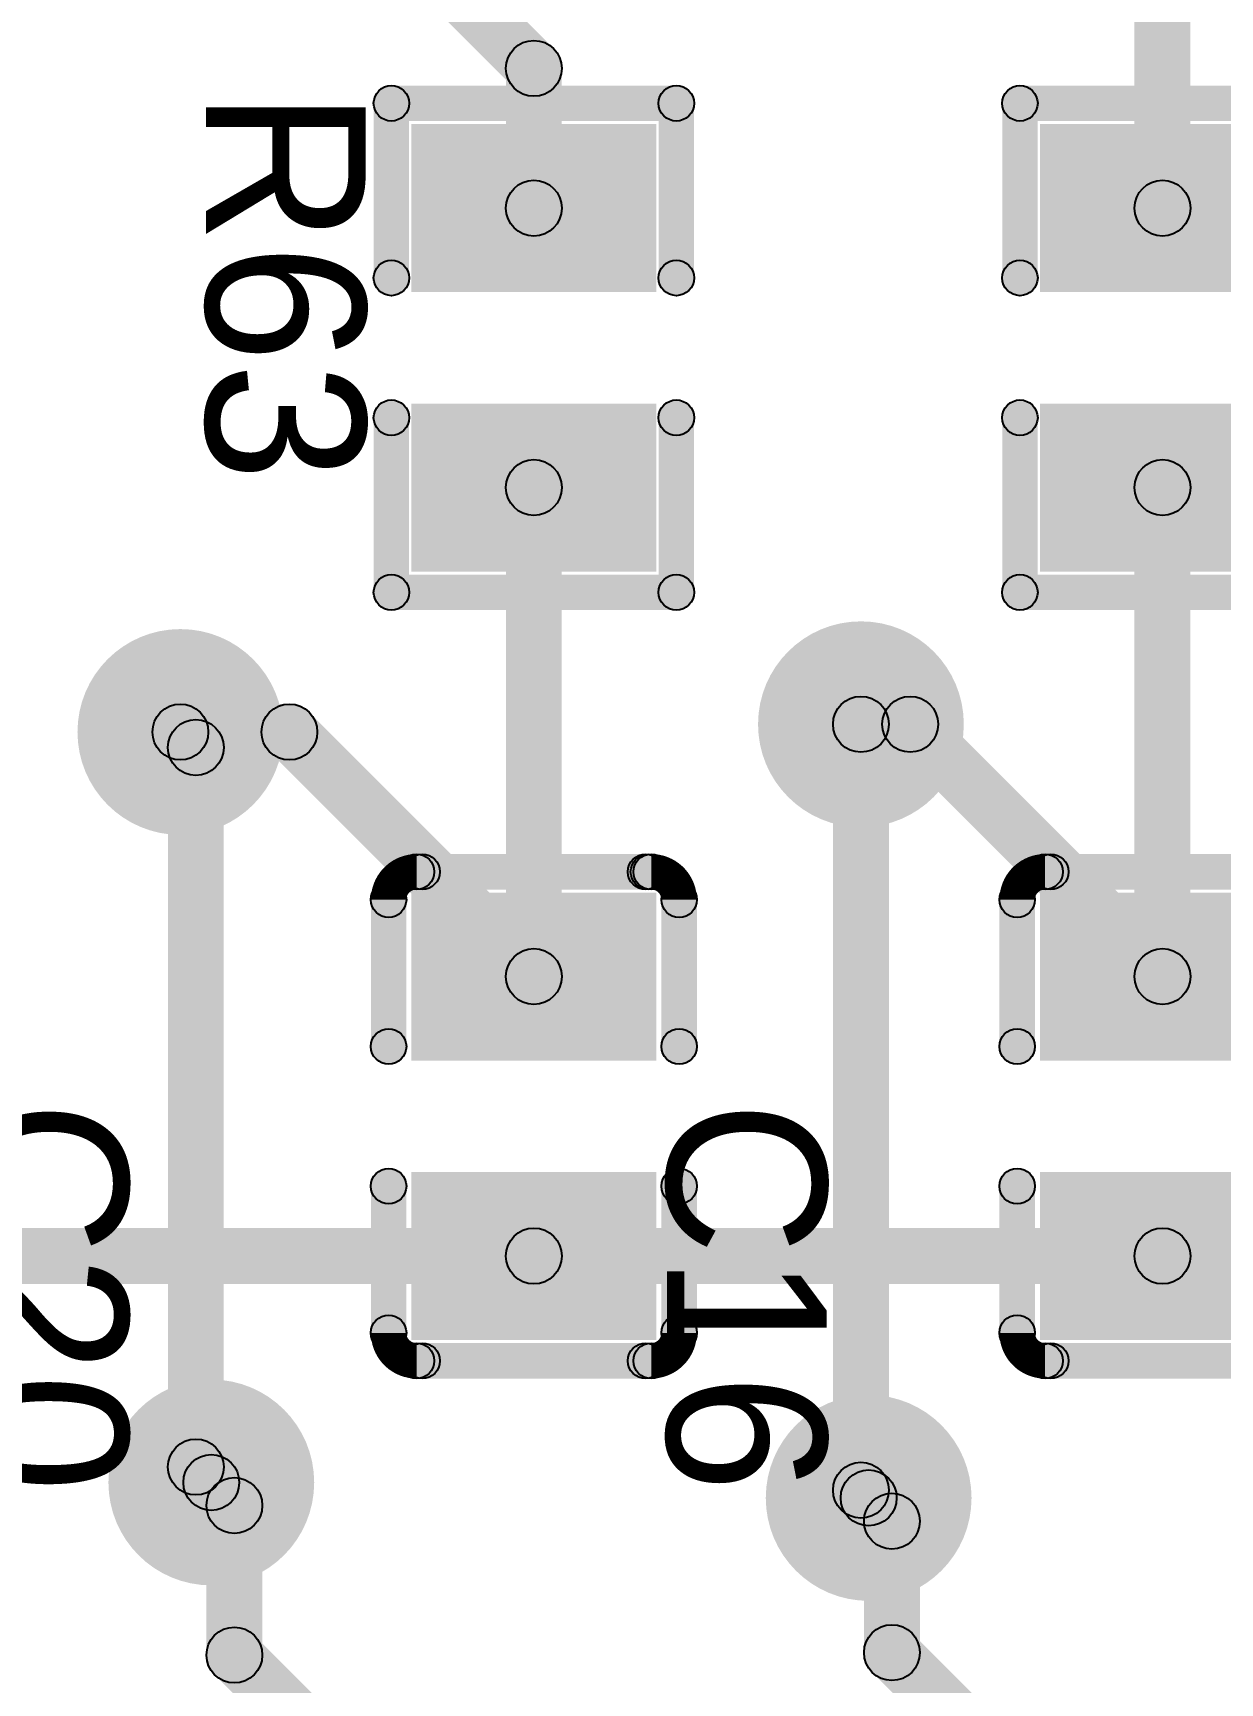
# Model space of a CAD drawing. Header units: millimetres. Extents: x 1.24 to 8.03, y 2.12 to 7.05.
# Drawn here: x 6.9061 to 7.2406, y 3.8561 to 4.321 of the extents above; entities that cross this region are included whole.
import ezdxf

# ---------------------------------------------------------------- set-up
doc = ezdxf.new("R2010")
doc.units = ezdxf.units.MM
doc.header["$MEASUREMENT"] = 0
for name, color, linetype in [('BottomLayer', 5, 'Continuous'), ('BottomSolder', 6, 'Continuous'), ('TopLayer', 1, 'Continuous'), ('TopOverlay', 2, 'Continuous'), ('TopPaste', 8, 'Continuous'), ('TopSolder', 216, 'Continuous'), ('ViaHoleLayer', 16, 'Continuous')]:
    doc.layers.add(name, color=color, linetype=linetype)

# ---------------------------------------------------------------- blocks, each defined once
blk = doc.blocks.new('C0805_43')
at = {"layer": 'TopLayer'}
for points in [[(-0.059055, 0.030512), (-0.019685, 0.030512), (-0.019685, -0.030512), (-0.059055, -0.030512)], [(0.019685, 0.030512), (0.059055, 0.030512), (0.059055, -0.030512), (0.019685, -0.030512)]]:
    blk.add_hatch(color=1, dxfattribs=at).paths.add_polyline_path(points)
at = {"layer": 'TopOverlay'}
h = blk.add_hatch(color=2, dxfattribs=at)
edge = h.paths.add_edge_path()
edge.add_arc((-0.061023, 0.040945), 0.005, 0, 360)
h = blk.add_hatch(color=2, dxfattribs=at)
edge = h.paths.add_edge_path()
edge.add_arc((-0.061023, 0.040945), 0.005, 0, 360)
for points in [[(-0.019685, 0.045945), (-0.019685, 0.035945), (-0.061023, 0.035945), (-0.061023, 0.045945)], [(0.061023, 0.045945), (0.061023, 0.035945), (0.019685, 0.035945), (0.019685, 0.045945)], [(-0.063899, 0.031497), (-0.073899, 0.031497), (-0.073899, 0.033069), (-0.063899, 0.033069)], [(0.073899, 0.031497), (0.063899, 0.031497), (0.063899, 0.033069), (0.073899, 0.033069)], [(-0.063899, 0.031497), (-0.073899, 0.031497), (-0.073899, 0.032281), (-0.063899, 0.032281)], [(-0.063898, -0.031497), (-0.073898, -0.031497), (-0.073899, 0.031497), (-0.063899, 0.031497)], [(0.073899, -0.031496), (0.063899, -0.031496), (0.063899, 0.031497), (0.073899, 0.031497)], [(-0.063898, -0.03307), (-0.073898, -0.03307), (-0.073898, -0.031497), (-0.063898, -0.031497)], [(0.073899, -0.033069), (0.063899, -0.033069), (0.063899, -0.031496), (0.073899, -0.031496)], [(-0.019685, -0.035945), (-0.019685, -0.045945), (-0.061023, -0.045945), (-0.061023, -0.035945)], [(0.061023, -0.035945), (0.061023, -0.045945), (0.019685, -0.045945), (0.019685, -0.035945)]]:
    blk.add_hatch(color=2, dxfattribs=at).paths.add_polyline_path(points)
h = blk.add_hatch(color=2, dxfattribs=at)
edge = h.paths.add_edge_path()
edge.add_arc((-0.019685, 0.040945), 0.005, 0, 360)
h = blk.add_hatch(color=2, dxfattribs=at)
edge = h.paths.add_edge_path()
edge.add_arc((0.019685, 0.040945), 0.005, 0, 360)
h = blk.add_hatch(color=2, dxfattribs=at)
edge = h.paths.add_edge_path()
edge.add_arc((0.061023, 0.040945), 0.005, 0, 360)
h = blk.add_hatch(color=2, dxfattribs=at)
edge = h.paths.add_edge_path()
edge.add_arc((0.061023, 0.040945), 0.005, 0, 360)
h = blk.add_hatch(color=2, dxfattribs=at)
edge = h.paths.add_edge_path()
edge.add_arc((-0.068899, 0.033069), 0.005, 0, 360)
h = blk.add_hatch(color=2, dxfattribs=at)
edge = h.paths.add_edge_path()
edge.add_arc((-0.068899, 0.033069), 0.005, 0, 360)
h = blk.add_hatch(color=2, dxfattribs=at)
edge = h.paths.add_edge_path()
edge.add_arc((-0.068899, 0.032281), 0.005, 0, 360)
h = blk.add_hatch(color=2, dxfattribs=at)
edge = h.paths.add_edge_path()
edge.add_arc((0.068899, 0.033069), 0.005, 0, 360)
h = blk.add_hatch(color=2, dxfattribs=at)
edge = h.paths.add_edge_path()
edge.add_arc((0.068899, 0.033069), 0.005, 0, 360)
h = blk.add_hatch(color=2, dxfattribs=at)
edge = h.paths.add_edge_path()
edge.add_arc((-0.068899, 0.031497), 0.005, 0, 360)
h = blk.add_hatch(color=2, dxfattribs=at)
edge = h.paths.add_edge_path()
edge.add_arc((-0.068899, 0.031497), 0.005, 0, 360)
h = blk.add_hatch(color=2, dxfattribs=at)
edge = h.paths.add_edge_path()
edge.add_arc((-0.068899, 0.031497), 0.005, 0, 360)
h = blk.add_hatch(color=2, dxfattribs=at)
edge = h.paths.add_edge_path()
edge.add_arc((0.068899, 0.031497), 0.005, 0, 360)
h = blk.add_hatch(color=2, dxfattribs=at)
edge = h.paths.add_edge_path()
edge.add_arc((0.068899, 0.031497), 0.005, 0, 360)
h = blk.add_hatch(color=2, dxfattribs=at)
edge = h.paths.add_edge_path()
edge.add_arc((-0.068898, -0.031497), 0.005, 0, 360)
h = blk.add_hatch(color=2, dxfattribs=at)
edge = h.paths.add_edge_path()
edge.add_arc((-0.068898, -0.031497), 0.005, 0, 360)
h = blk.add_hatch(color=2, dxfattribs=at)
edge = h.paths.add_edge_path()
edge.add_arc((0.068899, -0.031496), 0.005, 0, 360)
h = blk.add_hatch(color=2, dxfattribs=at)
edge = h.paths.add_edge_path()
edge.add_arc((0.068899, -0.031496), 0.005, 0, 360)
h = blk.add_hatch(color=2, dxfattribs=at)
edge = h.paths.add_edge_path()
edge.add_arc((-0.068898, -0.03307), 0.005, 0, 360)
h = blk.add_hatch(color=2, dxfattribs=at)
edge = h.paths.add_edge_path()
edge.add_arc((-0.068898, -0.03307), 0.005, 0, 360)
h = blk.add_hatch(color=2, dxfattribs=at)
edge = h.paths.add_edge_path()
edge.add_arc((0.068899, -0.033069), 0.005, 0, 360)
h = blk.add_hatch(color=2, dxfattribs=at)
edge = h.paths.add_edge_path()
edge.add_arc((0.068899, -0.033069), 0.005, 0, 360)
h = blk.add_hatch(color=2, dxfattribs=at)
edge = h.paths.add_edge_path()
edge.add_arc((-0.061023, -0.040945), 0.005, 0, 360)
h = blk.add_hatch(color=2, dxfattribs=at)
edge = h.paths.add_edge_path()
edge.add_arc((-0.061023, -0.040945), 0.005, 0, 360)
h = blk.add_hatch(color=2, dxfattribs=at)
edge = h.paths.add_edge_path()
edge.add_arc((-0.019685, -0.040945), 0.005, 0, 360)
h = blk.add_hatch(color=2, dxfattribs=at)
edge = h.paths.add_edge_path()
edge.add_arc((0.019685, -0.040945), 0.005, 0, 360)
h = blk.add_hatch(color=2, dxfattribs=at)
edge = h.paths.add_edge_path()
edge.add_arc((0.061023, -0.040945), 0.005, 0, 360)
h = blk.add_hatch(color=2, dxfattribs=at)
edge = h.paths.add_edge_path()
edge.add_arc((0.061023, -0.040945), 0.005, 0, 360)
at = {"layer": 'TopPaste'}
for points in [[(-0.059055, 0.030512), (-0.019685, 0.030512), (-0.019685, -0.030512), (-0.059055, -0.030512)], [(0.019685, 0.030512), (0.059055, 0.030512), (0.059055, -0.030512), (0.019685, -0.030512)]]:
    blk.add_hatch(color=8, dxfattribs=at).paths.add_polyline_path(points)
at = {"layer": 'TopSolder'}
for points in [[(-0.063055, 0.034512), (-0.015685, 0.034512), (-0.015685, -0.034512), (-0.063055, -0.034512)], [(0.015685, 0.034512), (0.063055, 0.034512), (0.063055, -0.034512), (0.015685, -0.034512)]]:
    blk.add_hatch(color=216, dxfattribs=at).paths.add_polyline_path(points)
at = {"layer": 'TopOverlay', "const_width": 0.01}
for points in [[(-0.068899, 0.033069, -0.4142136), (-0.061023, 0.040945)], [(0.061023, 0.040945, -0.4142136), (0.068899, 0.033069)], [(-0.061023, -0.040945, -0.4142136), (-0.068898, -0.03307)], [(0.068899, -0.033069, -0.4142136), (0.061023, -0.040945)]]:
    blk.add_lwpolyline(points, format="xyb", dxfattribs=at)
at = {"layer": 'TopOverlay'}
for centre in [(-0.061023, 0.040945), (-0.061023, 0.040945), (-0.019685, 0.040945), (0.019685, 0.040945), (0.061023, 0.040945), (0.061023, 0.040945), (-0.068899, 0.033069), (-0.068899, 0.033069), (-0.068899, 0.032281), (0.068899, 0.033069), (0.068899, 0.033069), (-0.068899, 0.031497), (-0.068899, 0.031497), (-0.068899, 0.031497), (0.068899, 0.031497), (0.068899, 0.031497), (-0.068898, -0.031497), (-0.068898, -0.031497), (0.068899, -0.031496), (0.068899, -0.031496), (-0.068898, -0.03307), (-0.068898, -0.03307), (0.068899, -0.033069), (0.068899, -0.033069), (-0.061023, -0.040945), (-0.061023, -0.040945), (-0.019685, -0.040945), (0.019685, -0.040945), (0.061023, -0.040945), (0.061023, -0.040945)]:
    blk.add_circle(centre, 0.005, dxfattribs=at)
blk = doc.blocks.new('C0805_44')
at = {"layer": 'TopLayer'}
for points in [[(-0.059055, 0.030512), (-0.019685, 0.030512), (-0.019685, -0.030512), (-0.059055, -0.030512)], [(0.019685, 0.030512), (0.059055, 0.030512), (0.059055, -0.030512), (0.019685, -0.030512)]]:
    blk.add_hatch(color=1, dxfattribs=at).paths.add_polyline_path(points)
at = {"layer": 'TopOverlay'}
h = blk.add_hatch(color=2, dxfattribs=at)
edge = h.paths.add_edge_path()
edge.add_arc((-0.061023, 0.040945), 0.005, 0, 360)
h = blk.add_hatch(color=2, dxfattribs=at)
edge = h.paths.add_edge_path()
edge.add_arc((-0.061023, 0.040945), 0.005, 0, 360)
for points in [[(-0.019685, 0.045945), (-0.019685, 0.035945), (-0.061023, 0.035945), (-0.061023, 0.045945)], [(0.061023, 0.045945), (0.061023, 0.035945), (0.019685, 0.035945), (0.019685, 0.045945)], [(-0.063899, 0.031497), (-0.073899, 0.031497), (-0.073899, 0.033069), (-0.063899, 0.033069)], [(0.073899, 0.031497), (0.063899, 0.031497), (0.063899, 0.033069), (0.073899, 0.033069)], [(-0.063899, 0.031497), (-0.073899, 0.031497), (-0.073899, 0.032281), (-0.063899, 0.032281)], [(-0.063898, -0.031497), (-0.073898, -0.031497), (-0.073899, 0.031497), (-0.063899, 0.031497)], [(0.073899, -0.031496), (0.063899, -0.031496), (0.063899, 0.031497), (0.073899, 0.031497)], [(-0.063898, -0.03307), (-0.073898, -0.03307), (-0.073898, -0.031497), (-0.063898, -0.031497)], [(0.073899, -0.033069), (0.063899, -0.033069), (0.063899, -0.031496), (0.073899, -0.031496)], [(-0.019685, -0.035945), (-0.019685, -0.045945), (-0.061023, -0.045945), (-0.061023, -0.035945)], [(0.061023, -0.035945), (0.061023, -0.045945), (0.019685, -0.045945), (0.019685, -0.035945)]]:
    blk.add_hatch(color=2, dxfattribs=at).paths.add_polyline_path(points)
h = blk.add_hatch(color=2, dxfattribs=at)
edge = h.paths.add_edge_path()
edge.add_arc((-0.019685, 0.040945), 0.005, 0, 360)
h = blk.add_hatch(color=2, dxfattribs=at)
edge = h.paths.add_edge_path()
edge.add_arc((0.019685, 0.040945), 0.005, 0, 360)
h = blk.add_hatch(color=2, dxfattribs=at)
edge = h.paths.add_edge_path()
edge.add_arc((0.061023, 0.040945), 0.005, 0, 360)
h = blk.add_hatch(color=2, dxfattribs=at)
edge = h.paths.add_edge_path()
edge.add_arc((0.061023, 0.040945), 0.005, 0, 360)
h = blk.add_hatch(color=2, dxfattribs=at)
edge = h.paths.add_edge_path()
edge.add_arc((-0.068899, 0.033069), 0.005, 0, 360)
h = blk.add_hatch(color=2, dxfattribs=at)
edge = h.paths.add_edge_path()
edge.add_arc((-0.068899, 0.033069), 0.005, 0, 360)
h = blk.add_hatch(color=2, dxfattribs=at)
edge = h.paths.add_edge_path()
edge.add_arc((-0.068899, 0.032281), 0.005, 0, 360)
h = blk.add_hatch(color=2, dxfattribs=at)
edge = h.paths.add_edge_path()
edge.add_arc((0.068899, 0.033069), 0.005, 0, 360)
h = blk.add_hatch(color=2, dxfattribs=at)
edge = h.paths.add_edge_path()
edge.add_arc((0.068899, 0.033069), 0.005, 0, 360)
h = blk.add_hatch(color=2, dxfattribs=at)
edge = h.paths.add_edge_path()
edge.add_arc((-0.068899, 0.031497), 0.005, 0, 360)
h = blk.add_hatch(color=2, dxfattribs=at)
edge = h.paths.add_edge_path()
edge.add_arc((-0.068899, 0.031497), 0.005, 0, 360)
h = blk.add_hatch(color=2, dxfattribs=at)
edge = h.paths.add_edge_path()
edge.add_arc((-0.068899, 0.031497), 0.005, 0, 360)
h = blk.add_hatch(color=2, dxfattribs=at)
edge = h.paths.add_edge_path()
edge.add_arc((0.068899, 0.031497), 0.005, 0, 360)
h = blk.add_hatch(color=2, dxfattribs=at)
edge = h.paths.add_edge_path()
edge.add_arc((0.068899, 0.031497), 0.005, 0, 360)
h = blk.add_hatch(color=2, dxfattribs=at)
edge = h.paths.add_edge_path()
edge.add_arc((-0.068898, -0.031497), 0.005, 0, 360)
h = blk.add_hatch(color=2, dxfattribs=at)
edge = h.paths.add_edge_path()
edge.add_arc((-0.068898, -0.031497), 0.005, 0, 360)
h = blk.add_hatch(color=2, dxfattribs=at)
edge = h.paths.add_edge_path()
edge.add_arc((0.068899, -0.031496), 0.005, 0, 360)
h = blk.add_hatch(color=2, dxfattribs=at)
edge = h.paths.add_edge_path()
edge.add_arc((0.068899, -0.031496), 0.005, 0, 360)
h = blk.add_hatch(color=2, dxfattribs=at)
edge = h.paths.add_edge_path()
edge.add_arc((-0.068898, -0.03307), 0.005, 0, 360)
h = blk.add_hatch(color=2, dxfattribs=at)
edge = h.paths.add_edge_path()
edge.add_arc((-0.068898, -0.03307), 0.005, 0, 360)
h = blk.add_hatch(color=2, dxfattribs=at)
edge = h.paths.add_edge_path()
edge.add_arc((0.068899, -0.033069), 0.005, 0, 360)
h = blk.add_hatch(color=2, dxfattribs=at)
edge = h.paths.add_edge_path()
edge.add_arc((0.068899, -0.033069), 0.005, 0, 360)
h = blk.add_hatch(color=2, dxfattribs=at)
edge = h.paths.add_edge_path()
edge.add_arc((-0.061023, -0.040945), 0.005, 0, 360)
h = blk.add_hatch(color=2, dxfattribs=at)
edge = h.paths.add_edge_path()
edge.add_arc((-0.061023, -0.040945), 0.005, 0, 360)
h = blk.add_hatch(color=2, dxfattribs=at)
edge = h.paths.add_edge_path()
edge.add_arc((-0.019685, -0.040945), 0.005, 0, 360)
h = blk.add_hatch(color=2, dxfattribs=at)
edge = h.paths.add_edge_path()
edge.add_arc((0.019685, -0.040945), 0.005, 0, 360)
h = blk.add_hatch(color=2, dxfattribs=at)
edge = h.paths.add_edge_path()
edge.add_arc((0.061023, -0.040945), 0.005, 0, 360)
h = blk.add_hatch(color=2, dxfattribs=at)
edge = h.paths.add_edge_path()
edge.add_arc((0.061023, -0.040945), 0.005, 0, 360)
at = {"layer": 'TopPaste'}
for points in [[(-0.059055, 0.030512), (-0.019685, 0.030512), (-0.019685, -0.030512), (-0.059055, -0.030512)], [(0.019685, 0.030512), (0.059055, 0.030512), (0.059055, -0.030512), (0.019685, -0.030512)]]:
    blk.add_hatch(color=8, dxfattribs=at).paths.add_polyline_path(points)
at = {"layer": 'TopSolder'}
for points in [[(-0.063055, 0.034512), (-0.015685, 0.034512), (-0.015685, -0.034512), (-0.063055, -0.034512)], [(0.015685, 0.034512), (0.063055, 0.034512), (0.063055, -0.034512), (0.015685, -0.034512)]]:
    blk.add_hatch(color=216, dxfattribs=at).paths.add_polyline_path(points)
at = {"layer": 'TopOverlay', "const_width": 0.01}
for points in [[(-0.068899, 0.033069, -0.4142136), (-0.061023, 0.040945)], [(0.061023, 0.040945, -0.4142136), (0.068899, 0.033069)], [(-0.061023, -0.040945, -0.4142136), (-0.068898, -0.03307)], [(0.068899, -0.033069, -0.4142136), (0.061023, -0.040945)]]:
    blk.add_lwpolyline(points, format="xyb", dxfattribs=at)
at = {"layer": 'TopOverlay'}
for centre in [(-0.061023, 0.040945), (-0.061023, 0.040945), (-0.019685, 0.040945), (0.019685, 0.040945), (0.061023, 0.040945), (0.061023, 0.040945), (-0.068899, 0.033069), (-0.068899, 0.033069), (-0.068899, 0.032281), (0.068899, 0.033069), (0.068899, 0.033069), (-0.068899, 0.031497), (-0.068899, 0.031497), (-0.068899, 0.031497), (0.068899, 0.031497), (0.068899, 0.031497), (-0.068898, -0.031497), (-0.068898, -0.031497), (0.068899, -0.031496), (0.068899, -0.031496), (-0.068898, -0.03307), (-0.068898, -0.03307), (0.068899, -0.033069), (0.068899, -0.033069), (-0.061023, -0.040945), (-0.061023, -0.040945), (-0.019685, -0.040945), (0.019685, -0.040945), (0.061023, -0.040945), (0.061023, -0.040945)]:
    blk.add_circle(centre, 0.005, dxfattribs=at)
blk = doc.blocks.new('R0805_113')
at = {"layer": 'TopLayer'}
for points in [[(-0.05906, 0.03051), (-0.01969, 0.03051), (-0.01969, -0.03051), (-0.05906, -0.03051)], [(0.01969, 0.03051), (0.05906, 0.03051), (0.05906, -0.03051), (0.01969, -0.03051)]]:
    blk.add_hatch(color=1, dxfattribs=at).paths.add_polyline_path(points)
at = {"layer": 'TopOverlay'}
h = blk.add_hatch(color=2, dxfattribs=at)
edge = h.paths.add_edge_path()
edge.add_arc((-0.0689, 0.04016), 0.005, 0, 360)
h = blk.add_hatch(color=2, dxfattribs=at)
edge = h.paths.add_edge_path()
edge.add_arc((-0.0689, 0.04016), 0.005, 0, 360)
for points in [[(-0.0689, 0.03516), (-0.0689, 0.04516), (-0.01969, 0.04516), (-0.01969, 0.03516)], [(0.01969, 0.03516), (0.01969, 0.04516), (0.0689, 0.04516), (0.0689, 0.03516)], [(-0.0739, 0.04016), (-0.0639, 0.04016), (-0.0639, -0.04016), (-0.0739, -0.04016)], [(0.0639, 0.04016), (0.0739, 0.04016), (0.0739, -0.04016), (0.0639, -0.04016)], [(-0.0689, -0.04516), (-0.0689, -0.03516), (-0.01969, -0.03516), (-0.01969, -0.04516)], [(0.01969, -0.04516), (0.01969, -0.03516), (0.0689, -0.03516), (0.0689, -0.04516)]]:
    blk.add_hatch(color=2, dxfattribs=at).paths.add_polyline_path(points)
h = blk.add_hatch(color=2, dxfattribs=at)
edge = h.paths.add_edge_path()
edge.add_arc((-0.01969, 0.04016), 0.005, 0, 360)
h = blk.add_hatch(color=2, dxfattribs=at)
edge = h.paths.add_edge_path()
edge.add_arc((0.01969, 0.04016), 0.005, 0, 360)
h = blk.add_hatch(color=2, dxfattribs=at)
edge = h.paths.add_edge_path()
edge.add_arc((0.0689, 0.04016), 0.005, 0, 360)
h = blk.add_hatch(color=2, dxfattribs=at)
edge = h.paths.add_edge_path()
edge.add_arc((0.0689, 0.04016), 0.005, 0, 360)
h = blk.add_hatch(color=2, dxfattribs=at)
edge = h.paths.add_edge_path()
edge.add_arc((-0.0689, -0.04016), 0.005, 0, 360)
h = blk.add_hatch(color=2, dxfattribs=at)
edge = h.paths.add_edge_path()
edge.add_arc((-0.0689, -0.04016), 0.005, 0, 360)
h = blk.add_hatch(color=2, dxfattribs=at)
edge = h.paths.add_edge_path()
edge.add_arc((-0.01969, -0.04016), 0.005, 0, 360)
h = blk.add_hatch(color=2, dxfattribs=at)
edge = h.paths.add_edge_path()
edge.add_arc((0.01969, -0.04016), 0.005, 0, 360)
h = blk.add_hatch(color=2, dxfattribs=at)
edge = h.paths.add_edge_path()
edge.add_arc((0.0689, -0.04016), 0.005, 0, 360)
h = blk.add_hatch(color=2, dxfattribs=at)
edge = h.paths.add_edge_path()
edge.add_arc((0.0689, -0.04016), 0.005, 0, 360)
at = {"layer": 'TopPaste'}
for points in [[(-0.05906, 0.03051), (-0.01969, 0.03051), (-0.01969, -0.03051), (-0.05906, -0.03051)], [(0.01969, 0.03051), (0.05906, 0.03051), (0.05906, -0.03051), (0.01969, -0.03051)]]:
    blk.add_hatch(color=8, dxfattribs=at).paths.add_polyline_path(points)
at = {"layer": 'TopSolder'}
for points in [[(-0.06305, 0.03451), (-0.01569, 0.03451), (-0.01569, -0.03451), (-0.06305, -0.03451)], [(0.01569, 0.03451), (0.06305, 0.03451), (0.06305, -0.03451), (0.01569, -0.03451)]]:
    blk.add_hatch(color=216, dxfattribs=at).paths.add_polyline_path(points)
at = {"layer": 'TopOverlay'}
for centre in [(-0.0689, 0.04016), (-0.0689, 0.04016), (-0.01969, 0.04016), (0.01969, 0.04016), (0.0689, 0.04016), (0.0689, 0.04016), (-0.0689, -0.04016), (-0.0689, -0.04016), (-0.01969, -0.04016), (0.01969, -0.04016), (0.0689, -0.04016), (0.0689, -0.04016)]:
    blk.add_circle(centre, 0.005, dxfattribs=at)
blk = doc.blocks.new('R0805_114')
at = {"layer": 'TopLayer'}
for points in [[(-0.05906, 0.03051), (-0.01969, 0.03051), (-0.01969, -0.03051), (-0.05906, -0.03051)], [(0.01969, 0.03051), (0.05906, 0.03051), (0.05906, -0.03051), (0.01969, -0.03051)]]:
    blk.add_hatch(color=1, dxfattribs=at).paths.add_polyline_path(points)
at = {"layer": 'TopOverlay'}
h = blk.add_hatch(color=2, dxfattribs=at)
edge = h.paths.add_edge_path()
edge.add_arc((-0.0689, 0.04016), 0.005, 0, 360)
h = blk.add_hatch(color=2, dxfattribs=at)
edge = h.paths.add_edge_path()
edge.add_arc((-0.0689, 0.04016), 0.005, 0, 360)
for points in [[(-0.0689, 0.03516), (-0.0689, 0.04516), (-0.01969, 0.04516), (-0.01969, 0.03516)], [(0.01969, 0.03516), (0.01969, 0.04516), (0.0689, 0.04516), (0.0689, 0.03516)], [(-0.0739, 0.04016), (-0.0639, 0.04016), (-0.0639, -0.04016), (-0.0739, -0.04016)], [(0.0639, 0.04016), (0.0739, 0.04016), (0.0739, -0.04016), (0.0639, -0.04016)], [(-0.0689, -0.04516), (-0.0689, -0.03516), (-0.01969, -0.03516), (-0.01969, -0.04516)], [(0.01969, -0.04516), (0.01969, -0.03516), (0.0689, -0.03516), (0.0689, -0.04516)]]:
    blk.add_hatch(color=2, dxfattribs=at).paths.add_polyline_path(points)
h = blk.add_hatch(color=2, dxfattribs=at)
edge = h.paths.add_edge_path()
edge.add_arc((-0.01969, 0.04016), 0.005, 0, 360)
h = blk.add_hatch(color=2, dxfattribs=at)
edge = h.paths.add_edge_path()
edge.add_arc((0.01969, 0.04016), 0.005, 0, 360)
h = blk.add_hatch(color=2, dxfattribs=at)
edge = h.paths.add_edge_path()
edge.add_arc((0.0689, 0.04016), 0.005, 0, 360)
h = blk.add_hatch(color=2, dxfattribs=at)
edge = h.paths.add_edge_path()
edge.add_arc((0.0689, 0.04016), 0.005, 0, 360)
h = blk.add_hatch(color=2, dxfattribs=at)
edge = h.paths.add_edge_path()
edge.add_arc((-0.0689, -0.04016), 0.005, 0, 360)
h = blk.add_hatch(color=2, dxfattribs=at)
edge = h.paths.add_edge_path()
edge.add_arc((-0.0689, -0.04016), 0.005, 0, 360)
h = blk.add_hatch(color=2, dxfattribs=at)
edge = h.paths.add_edge_path()
edge.add_arc((-0.01969, -0.04016), 0.005, 0, 360)
h = blk.add_hatch(color=2, dxfattribs=at)
edge = h.paths.add_edge_path()
edge.add_arc((0.01969, -0.04016), 0.005, 0, 360)
h = blk.add_hatch(color=2, dxfattribs=at)
edge = h.paths.add_edge_path()
edge.add_arc((0.0689, -0.04016), 0.005, 0, 360)
h = blk.add_hatch(color=2, dxfattribs=at)
edge = h.paths.add_edge_path()
edge.add_arc((0.0689, -0.04016), 0.005, 0, 360)
at = {"layer": 'TopPaste'}
for points in [[(-0.05906, 0.03051), (-0.01969, 0.03051), (-0.01969, -0.03051), (-0.05906, -0.03051)], [(0.01969, 0.03051), (0.05906, 0.03051), (0.05906, -0.03051), (0.01969, -0.03051)]]:
    blk.add_hatch(color=8, dxfattribs=at).paths.add_polyline_path(points)
at = {"layer": 'TopSolder'}
for points in [[(-0.06305, 0.03451), (-0.01569, 0.03451), (-0.01569, -0.03451), (-0.06305, -0.03451)], [(0.01569, 0.03451), (0.06305, 0.03451), (0.06305, -0.03451), (0.01569, -0.03451)]]:
    blk.add_hatch(color=216, dxfattribs=at).paths.add_polyline_path(points)
at = {"layer": 'TopOverlay'}
for centre in [(-0.0689, 0.04016), (-0.0689, 0.04016), (-0.01969, 0.04016), (0.01969, 0.04016), (0.0689, 0.04016), (0.0689, 0.04016), (-0.0689, -0.04016), (-0.0689, -0.04016), (-0.01969, -0.04016), (0.01969, -0.04016), (0.0689, -0.04016), (0.0689, -0.04016)]:
    blk.add_circle(centre, 0.005, dxfattribs=at)

msp = doc.modelspace()

# ---------------------------------------------------------------- hatches: boundary and pattern name
at = {"layer": 'BottomLayer'}
h = msp.add_hatch(color=5, dxfattribs=at)
edge = h.paths.add_edge_path()
edge.add_arc((6.9476, 4.12403), 0.025, 0, 360)
h = msp.add_hatch(color=5, dxfattribs=at)
edge = h.paths.add_edge_path()
edge.add_arc((7.13943, 4.12621), 0.025, 0, 360)
h = msp.add_hatch(color=5, dxfattribs=at)
edge = h.paths.add_edge_path()
edge.add_arc((7.13943, 4.12621), 0.00787, 0, 360)
h = msp.add_hatch(color=5, dxfattribs=at)
edge = h.paths.add_edge_path()
edge.add_arc((6.9476, 4.12403), 0.00787, 0, 360)
for points in [[(6.94203, 4.11846), (6.95317, 4.1296), (6.95753, 4.12524), (6.94639, 4.1141)], [(7.14731, 3.9104), (7.13156, 3.9104), (7.13156, 4.12621), (7.14731, 4.12621)], [(6.95983, 3.91694), (6.94409, 3.91694), (6.94409, 4.11967), (6.95983, 4.11967)], [(6.94639, 3.91137), (6.95753, 3.9225), (6.96189, 3.91814), (6.95075, 3.90701)], [(7.13387, 3.90483), (7.145, 3.91596), (7.14718, 3.91378), (7.13605, 3.90265)]]:
    msp.add_hatch(color=5, dxfattribs=at).paths.add_polyline_path(points)
h = msp.add_hatch(color=5, dxfattribs=at)
edge = h.paths.add_edge_path()
edge.add_arc((6.95196, 4.11967), 0.00787, 0, 360)
h = msp.add_hatch(color=5, dxfattribs=at)
edge = h.paths.add_edge_path()
edge.add_arc((6.95196, 4.11967), 0.00787, 0, 360)
h = msp.add_hatch(color=5, dxfattribs=at)
edge = h.paths.add_edge_path()
edge.add_arc((6.95632, 3.91258), 0.025, 0, 360)
h = msp.add_hatch(color=5, dxfattribs=at)
edge = h.paths.add_edge_path()
edge.add_arc((7.14161, 3.90822), 0.025, 0, 360)
h = msp.add_hatch(color=5, dxfattribs=at)
edge = h.paths.add_edge_path()
edge.add_arc((6.95196, 3.91694), 0.00787, 0, 360)
h = msp.add_hatch(color=5, dxfattribs=at)
edge = h.paths.add_edge_path()
edge.add_arc((6.95196, 3.91694), 0.00787, 0, 360)
h = msp.add_hatch(color=5, dxfattribs=at)
edge = h.paths.add_edge_path()
edge.add_arc((6.95632, 3.91258), 0.00787, 0, 360)
h = msp.add_hatch(color=5, dxfattribs=at)
edge = h.paths.add_edge_path()
edge.add_arc((7.13943, 3.9104), 0.00787, 0, 360)
h = msp.add_hatch(color=5, dxfattribs=at)
edge = h.paths.add_edge_path()
edge.add_arc((7.13943, 3.9104), 0.00787, 0, 360)
h = msp.add_hatch(color=5, dxfattribs=at)
edge = h.paths.add_edge_path()
edge.add_arc((7.14161, 3.90822), 0.00787, 0, 360)
at = {"layer": 'BottomSolder'}
h = msp.add_hatch(color=6, dxfattribs=at)
edge = h.paths.add_edge_path()
edge.add_arc((6.9476, 4.12403), 0.029, 0, 360)
h = msp.add_hatch(color=6, dxfattribs=at)
edge = h.paths.add_edge_path()
edge.add_arc((7.13943, 4.12621), 0.029, 0, 360)
h = msp.add_hatch(color=6, dxfattribs=at)
edge = h.paths.add_edge_path()
edge.add_arc((6.95632, 3.91258), 0.029, 0, 360)
h = msp.add_hatch(color=6, dxfattribs=at)
edge = h.paths.add_edge_path()
edge.add_arc((7.14161, 3.90822), 0.029, 0, 360)
at = {"layer": 'TopLayer'}
for points in [[(6.98262, 4.36451), (6.99376, 4.37565), (7.05281, 4.31659), (7.04168, 4.30546)], [(7.23228, 4.27165), (7.21654, 4.27165), (7.21654, 4.37008), (7.23228, 4.37008)], [(7.05512, 4.27165), (7.03937, 4.27165), (7.03937, 4.31102), (7.05512, 4.31102)], [(7.05512, 4.05512), (7.03937, 4.05512), (7.03937, 4.19291), (7.05512, 4.19291)], [(7.23228, 4.05512), (7.21654, 4.05512), (7.21654, 4.19291), (7.23228, 4.19291)], [(7.13943, 4.11833), (7.13943, 4.13408), (7.15332, 4.13408), (7.15332, 4.11833)], [(6.9476, 4.11615), (6.9476, 4.1319), (6.97833, 4.1319), (6.97833, 4.11615)], [(6.97277, 4.11846), (6.9839, 4.1296), (7.05281, 4.06069), (7.04168, 4.04955)], [(7.14775, 4.12064), (7.15889, 4.13178), (7.22998, 4.06069), (7.21884, 4.04955)], [(6.85039, 3.9685), (6.85039, 3.98425), (7.04724, 3.98425), (7.04724, 3.9685)], [(7.04724, 3.9685), (7.04724, 3.98425), (7.22441, 3.98425), (7.22441, 3.9685)], [(7.22441, 3.9685), (7.22441, 3.98425), (7.42126, 3.98425), (7.42126, 3.9685)], [(6.95075, 3.90701), (6.96189, 3.91814), (6.96839, 3.91165), (6.95725, 3.90051)], [(7.13605, 3.90265), (7.14718, 3.91378), (7.15373, 3.90723), (7.1426, 3.89609)], [(6.97069, 3.86395), (6.95494, 3.86395), (6.95494, 3.90608), (6.97069, 3.90608)], [(7.15604, 3.86463), (7.14029, 3.86463), (7.14029, 3.90166), (7.15604, 3.90166)], [(6.95725, 3.85839), (6.96839, 3.86952), (6.9908, 3.8471), (6.97967, 3.83597)], [(7.1426, 3.85906), (7.15373, 3.8702), (7.19947, 3.82447), (7.18833, 3.81333)]]:
    msp.add_hatch(color=1, dxfattribs=at).paths.add_polyline_path(points)
h = msp.add_hatch(color=1, dxfattribs=at)
edge = h.paths.add_edge_path()
edge.add_arc((7.04724, 4.31102), 0.00787, 0, 360)
h = msp.add_hatch(color=1, dxfattribs=at)
edge = h.paths.add_edge_path()
edge.add_arc((7.04724, 4.31102), 0.00787, 0, 360)
h = msp.add_hatch(color=1, dxfattribs=at)
edge = h.paths.add_edge_path()
edge.add_arc((7.04724, 4.27165), 0.00787, 0, 360)
h = msp.add_hatch(color=1, dxfattribs=at)
edge = h.paths.add_edge_path()
edge.add_arc((7.22441, 4.27165), 0.00787, 0, 360)
h = msp.add_hatch(color=1, dxfattribs=at)
edge = h.paths.add_edge_path()
edge.add_arc((7.04724, 4.19291), 0.00787, 0, 360)
h = msp.add_hatch(color=1, dxfattribs=at)
edge = h.paths.add_edge_path()
edge.add_arc((7.22441, 4.19291), 0.00787, 0, 360)
h = msp.add_hatch(color=1, dxfattribs=at)
edge = h.paths.add_edge_path()
edge.add_arc((6.9476, 4.12403), 0.025, 0, 360)
h = msp.add_hatch(color=1, dxfattribs=at)
edge = h.paths.add_edge_path()
edge.add_arc((7.13943, 4.12621), 0.025, 0, 360)
h = msp.add_hatch(color=1, dxfattribs=at)
edge = h.paths.add_edge_path()
edge.add_arc((7.13943, 4.12621), 0.00787, 0, 360)
h = msp.add_hatch(color=1, dxfattribs=at)
edge = h.paths.add_edge_path()
edge.add_arc((7.15332, 4.12621), 0.00787, 0, 360)
h = msp.add_hatch(color=1, dxfattribs=at)
edge = h.paths.add_edge_path()
edge.add_arc((7.15332, 4.12621), 0.00787, 0, 360)
h = msp.add_hatch(color=1, dxfattribs=at)
edge = h.paths.add_edge_path()
edge.add_arc((6.9476, 4.12403), 0.00787, 0, 360)
h = msp.add_hatch(color=1, dxfattribs=at)
edge = h.paths.add_edge_path()
edge.add_arc((6.97833, 4.12403), 0.00787, 0, 360)
h = msp.add_hatch(color=1, dxfattribs=at)
edge = h.paths.add_edge_path()
edge.add_arc((6.97833, 4.12403), 0.00787, 0, 360)
h = msp.add_hatch(color=1, dxfattribs=at)
edge = h.paths.add_edge_path()
edge.add_arc((7.04724, 4.05512), 0.00787, 0, 360)
h = msp.add_hatch(color=1, dxfattribs=at)
edge = h.paths.add_edge_path()
edge.add_arc((7.04724, 4.05512), 0.00787, 0, 360)
h = msp.add_hatch(color=1, dxfattribs=at)
edge = h.paths.add_edge_path()
edge.add_arc((7.22441, 4.05512), 0.00787, 0, 360)
h = msp.add_hatch(color=1, dxfattribs=at)
edge = h.paths.add_edge_path()
edge.add_arc((7.22441, 4.05512), 0.00787, 0, 360)
h = msp.add_hatch(color=1, dxfattribs=at)
edge = h.paths.add_edge_path()
edge.add_arc((7.04724, 3.97638), 0.00787, 0, 360)
h = msp.add_hatch(color=1, dxfattribs=at)
edge = h.paths.add_edge_path()
edge.add_arc((7.04724, 3.97638), 0.00787, 0, 360)
h = msp.add_hatch(color=1, dxfattribs=at)
edge = h.paths.add_edge_path()
edge.add_arc((7.22441, 3.97638), 0.00787, 0, 360)
h = msp.add_hatch(color=1, dxfattribs=at)
edge = h.paths.add_edge_path()
edge.add_arc((7.22441, 3.97638), 0.00787, 0, 360)
h = msp.add_hatch(color=1, dxfattribs=at)
edge = h.paths.add_edge_path()
edge.add_arc((6.95632, 3.91258), 0.025, 0, 360)
h = msp.add_hatch(color=1, dxfattribs=at)
edge = h.paths.add_edge_path()
edge.add_arc((7.14161, 3.90822), 0.025, 0, 360)
h = msp.add_hatch(color=1, dxfattribs=at)
edge = h.paths.add_edge_path()
edge.add_arc((6.95632, 3.91258), 0.00787, 0, 360)
h = msp.add_hatch(color=1, dxfattribs=at)
edge = h.paths.add_edge_path()
edge.add_arc((7.14161, 3.90822), 0.00787, 0, 360)
h = msp.add_hatch(color=1, dxfattribs=at)
edge = h.paths.add_edge_path()
edge.add_arc((6.96282, 3.90608), 0.00787, 0, 360)
h = msp.add_hatch(color=1, dxfattribs=at)
edge = h.paths.add_edge_path()
edge.add_arc((6.96282, 3.90608), 0.00787, 0, 360)
h = msp.add_hatch(color=1, dxfattribs=at)
edge = h.paths.add_edge_path()
edge.add_arc((7.14817, 3.90166), 0.00787, 0, 360)
h = msp.add_hatch(color=1, dxfattribs=at)
edge = h.paths.add_edge_path()
edge.add_arc((7.14817, 3.90166), 0.00787, 0, 360)
h = msp.add_hatch(color=1, dxfattribs=at)
edge = h.paths.add_edge_path()
edge.add_arc((6.96282, 3.86395), 0.00787, 0, 360)
h = msp.add_hatch(color=1, dxfattribs=at)
edge = h.paths.add_edge_path()
edge.add_arc((6.96282, 3.86395), 0.00787, 0, 360)
h = msp.add_hatch(color=1, dxfattribs=at)
edge = h.paths.add_edge_path()
edge.add_arc((7.14817, 3.86463), 0.00787, 0, 360)
h = msp.add_hatch(color=1, dxfattribs=at)
edge = h.paths.add_edge_path()
edge.add_arc((7.14817, 3.86463), 0.00787, 0, 360)
at = {"layer": 'TopSolder'}
h = msp.add_hatch(color=216, dxfattribs=at)
edge = h.paths.add_edge_path()
edge.add_arc((6.9476, 4.12403), 0.029, 0, 360)
h = msp.add_hatch(color=216, dxfattribs=at)
edge = h.paths.add_edge_path()
edge.add_arc((7.13943, 4.12621), 0.029, 0, 360)
h = msp.add_hatch(color=216, dxfattribs=at)
edge = h.paths.add_edge_path()
edge.add_arc((6.95632, 3.91258), 0.029, 0, 360)
h = msp.add_hatch(color=216, dxfattribs=at)
edge = h.paths.add_edge_path()
edge.add_arc((7.14161, 3.90822), 0.029, 0, 360)
at = {"layer": 'ViaHoleLayer'}
h = msp.add_hatch(color=16, dxfattribs=at)
edge = h.paths.add_edge_path()
edge.add_arc((6.9476, 4.12403), 0.014, 0, 360)
h = msp.add_hatch(color=16, dxfattribs=at)
edge = h.paths.add_edge_path()
edge.add_arc((7.13943, 4.12621), 0.014, 0, 360)
h = msp.add_hatch(color=16, dxfattribs=at)
edge = h.paths.add_edge_path()
edge.add_arc((6.95632, 3.91258), 0.014, 0, 360)
h = msp.add_hatch(color=16, dxfattribs=at)
edge = h.paths.add_edge_path()
edge.add_arc((7.14161, 3.90822), 0.014, 0, 360)

# ---------------------------------------------------------------- linework, layer by layer
at = {"layer": 'BottomLayer'}
for centre in [(7.13943, 4.12621), (6.9476, 4.12403), (6.95196, 4.11967), (6.95196, 4.11967), (6.95196, 3.91694), (6.95196, 3.91694), (6.95632, 3.91258), (7.13943, 3.9104), (7.13943, 3.9104), (7.14161, 3.90822)]:
    msp.add_circle(centre, 0.00787, dxfattribs=at)
at = {"layer": 'TopLayer'}
for centre in [(7.04724, 4.31102), (7.04724, 4.31102), (7.04724, 4.27165), (7.22441, 4.27165), (7.04724, 4.19291), (7.22441, 4.19291), (7.13943, 4.12621), (7.15332, 4.12621), (7.15332, 4.12621), (6.9476, 4.12403), (6.97833, 4.12403), (6.97833, 4.12403), (7.04724, 4.05512), (7.04724, 4.05512), (7.22441, 4.05512), (7.22441, 4.05512), (7.04724, 3.97638), (7.04724, 3.97638), (7.22441, 3.97638), (7.22441, 3.97638), (6.95632, 3.91258), (7.14161, 3.90822), (6.96282, 3.90608), (6.96282, 3.90608), (7.14817, 3.90166), (7.14817, 3.90166), (6.96282, 3.86395), (6.96282, 3.86395), (7.14817, 3.86463), (7.14817, 3.86463)]:
    msp.add_circle(centre, 0.00787, dxfattribs=at)

# ---------------------------------------------------------------- block references
for name, p, rotation in [('R0805_113', (7.04724, 4.23228), 90), ('R0805_114', (7.22441, 4.23228), 90), ('C0805_43', (7.04724, 4.01575), 270), ('C0805_44', (7.22441, 4.01575), 270)]:
    msp.add_blockref(name, p, dxfattribs=dict(rotation=rotation))

# ---------------------------------------------------------------- texts
at = {"layer": 'TopOverlay'}
for s, p in [('R63', (6.95482, 4.30502)), ('C20', (6.88789, 4.02012)), ('C16', (7.08474, 4.02012))]:
    msp.add_text(s, height=0.045, rotation=270, dxfattribs=at).set_placement(p)

doc.saveas('drawing.dxf')
